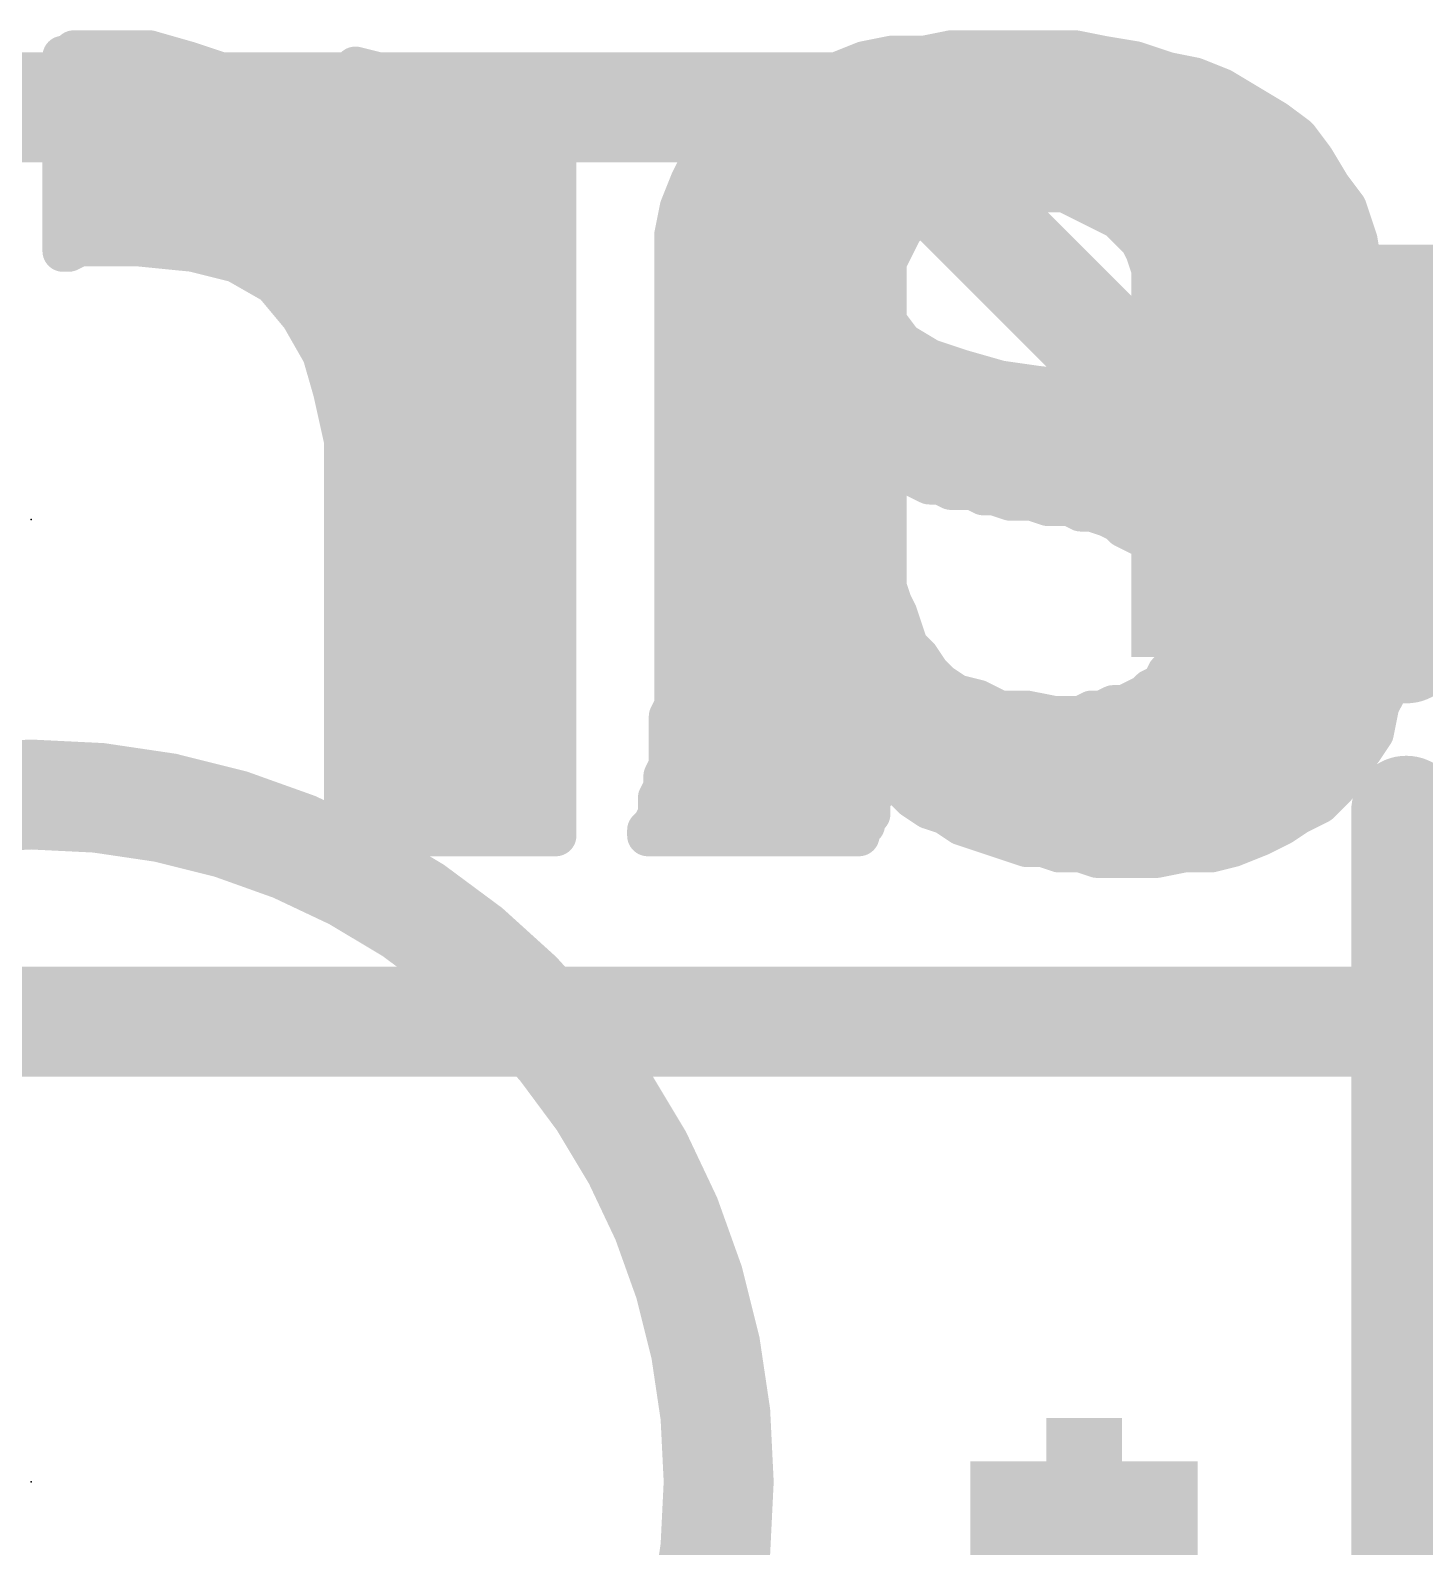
# Model space of a CAD drawing. Extents: x -41 to 92, y -75 to 33.
# Drawn here: x 19.049 to 21.624, y 12.58 to 15.382 of the extents above; entities that cross this region are included whole.
import ezdxf

# ---------------------------------------------------------------- set-up
doc = ezdxf.new("R2010")
doc.units = 0
for name, color, linetype in [('1', 12, 'CONTINUOUS'), ('21', 41, 'CONTINUOUS'), ('22', 40, 'CONTINUOUS'), ('23', 53, 'CONTINUOUS'), ('24', 53, 'CONTINUOUS'), ('51', 53, 'CONTINUOUS')]:
    doc.layers.add(name, color=color, linetype=linetype)

# ---------------------------------------------------------------- blocks, each defined once
blk = doc.blocks.new('RECT')
blk.add_solid([(-0.5, -0.5), (0.5, -0.5), (-0.5, 0.5), (0.5, 0.5)])

msp = doc.modelspace()

# ---------------------------------------------------------------- linework, layer by layer
at = {"layer": '1', "const_width": 0.2032}
for points in [[(21.629, 13.55), (17.907, 13.55)], [(23.114, 12.065), (21.629, 13.55)]]:
    msp.add_lwpolyline(points, dxfattribs=at)
at = {"layer": '1', "const_width": 0.1016}
for points in [[(21.6649, 13.5859, 1), (21.5931, 13.5141)], [(21.629, 13.4992, 1), (21.629, 13.6008)]]:
    msp.add_lwpolyline(points, format="xyb", dxfattribs=at)
at = {"layer": '21', "const_width": 0.2032}
for points in [[(17.51, 15.24), (20.59, 15.24)], [(21.59, 13.94), (21.59, 11.43)]]:
    msp.add_lwpolyline(points, dxfattribs=at)
at = {"layer": '21'}
for points, const_width in [([(20.59, 15.1892, 1), (20.59, 15.2908)], 0.1016), ([(19.05, 11.43, 1), (19.05, 13.97, 1), (19.05, 11.43)], 0.2032), ([(21.6408, 13.94, 1), (21.5392, 13.94)], 0.1016)]:
    msp.add_lwpolyline(points, format="xyb", dxfattribs=dict(at, const_width=const_width))
at = {"layer": '22', "const_width": 0.0762}
for points in [[(19.119, 15.334), (19.109, 15.334)], [(19.109, 15.334), (19.109, 14.974)], [(19.129, 15.344), (19.119, 15.334)], [(19.269, 15.344), (19.129, 15.344)], [(19.339, 15.324), (19.269, 15.344)], [(19.399, 15.304), (19.339, 15.324)], [(20.589, 15.324), (20.539, 15.304)], [(20.639, 15.334), (20.589, 15.324)], [(20.699, 15.334), (20.639, 15.334)], [(20.749, 15.344), (20.699, 15.334)], [(20.979, 15.344), (20.749, 15.344)], [(21.029, 15.334), (20.979, 15.344)], [(21.089, 15.324), (21.029, 15.334)], [(21.149, 15.304), (21.089, 15.324)], [(19.109, 15.3162), (19.3624, 15.3162)], [(19.469, 15.264), (19.399, 15.304)], [(19.689, 15.304), (19.649, 15.314)], [(19.649, 15.314), (19.649, 15.044)], [(19.789, 15.284), (19.689, 15.304)], [(20.489, 15.294), (20.439, 15.274)], [(20.539, 15.304), (20.489, 15.294)], [(20.5695, 15.3162), (21.1124, 15.3162)], [(21.199, 15.294), (21.149, 15.304)], [(21.249, 15.274), (21.199, 15.294)], [(19.519, 15.224), (19.469, 15.264)], [(19.829, 15.274), (19.789, 15.284)], [(19.879, 15.264), (19.829, 15.274)], [(19.929, 15.264), (19.879, 15.264)], [(19.969, 15.254), (19.929, 15.264)], [(20.439, 15.274), (20.319, 15.184)], [(21.349, 15.214), (21.249, 15.274)], [(19.109, 15.24), (19.499, 15.24)], [(19.649, 15.24), (20.019, 15.24)], [(20.019, 15.244), (19.969, 15.254)], [(20.019, 13.894), (20.019, 15.244)], [(20.3937, 15.24), (21.3057, 15.24)], [(19.569, 15.164), (19.519, 15.224)], [(21.389, 15.184), (21.349, 15.214)], [(20.319, 15.184), (20.289, 15.144)], [(21.419, 15.144), (21.389, 15.184)], [(19.109, 15.1638), (19.5692, 15.1638)], [(19.609, 15.114), (19.569, 15.164)], [(19.649, 15.1638), (20.019, 15.1638)], [(20.3039, 15.1638), (21.4042, 15.1638)], [(20.289, 15.144), (20.269, 15.104)], [(21.449, 15.094), (21.419, 15.144)], [(19.649, 15.044), (19.609, 15.114)], [(20.269, 15.104), (20.249, 15.054)], [(21.479, 15.054), (21.449, 15.094)], [(19.109, 15.0876), (19.6241, 15.0876)], [(19.649, 15.0876), (20.019, 15.0876)], [(20.2624, 15.0876), (21.4538, 15.0876)], [(20.679, 15.044), (20.739, 15.074)], [(20.739, 15.074), (20.759, 15.074)], [(20.759, 15.074), (20.779, 15.084)], [(20.779, 15.084), (20.959, 15.084)], [(20.959, 15.084), (21.059, 15.034)], [(20.249, 15.054), (20.239, 15.004)], [(20.669, 15.024), (20.679, 15.044)], [(21.499, 14.994), (21.479, 15.054)], [(19.109, 15.0114), (20.019, 15.0114)], [(20.2405, 15.0114), (20.6577, 15.0114)], [(20.629, 14.954), (20.659, 15.014)], [(20.659, 15.014), (20.669, 15.024)], [(21.059, 15.034), (21.099, 14.994)], [(21.0816, 15.0114), (21.4932, 15.0114)], [(19.119, 14.974), (19.139, 14.984)], [(19.139, 14.984), (19.249, 14.984)], [(19.249, 14.984), (19.349, 14.974)], [(20.239, 15.004), (20.239, 14.134)], [(21.099, 14.994), (21.109, 14.974)], [(21.519, 14.874), (21.499, 14.994)], [(19.109, 14.974), (19.119, 14.974)], [(19.349, 14.974), (19.429, 14.954)], [(19.429, 14.954), (19.499, 14.914)], [(20.629, 14.844), (20.629, 14.954)], [(21.109, 14.974), (21.119, 14.944)], [(19.4619, 14.9352), (20.019, 14.9352)], [(20.239, 14.9352), (20.629, 14.9352)], [(21.119, 14.944), (21.129, 14.924)], [(21.1234, 14.9352), (21.5088, 14.9352)], [(19.499, 14.914), (19.549, 14.854)], [(21.129, 14.924), (21.129, 14.874)], [(21.129, 14.874), (21.519, 14.874)], [(19.5448, 14.859), (20.019, 14.859)], [(19.549, 14.854), (19.589, 14.784)], [(20.239, 14.859), (20.629, 14.859)], [(20.659, 14.804), (20.629, 14.844)], [(20.709, 14.774), (20.659, 14.804)], [(19.589, 14.784), (19.609, 14.714)], [(19.5893, 14.7828), (20.019, 14.7828)], [(20.239, 14.7828), (20.6943, 14.7828)], [(20.769, 14.754), (20.709, 14.774)], [(20.839, 14.734), (20.769, 14.754)], [(20.839, 14.734), (20.789, 14.534)], [(20.789, 14.534), (20.839, 14.734)], [(20.909, 14.724), (20.839, 14.734)], [(19.609, 14.714), (19.629, 14.624)], [(19.6106, 14.7066), (20.019, 14.7066)], [(20.239, 14.7066), (20.8322, 14.7066)], [(20.8322, 14.7066), (21.0656, 14.7066)], [(21.089, 14.704), (20.909, 14.724)], [(21.009, 14.494), (21.089, 14.704)], [(21.089, 14.704), (21.009, 14.494)], [(21.179, 14.694), (21.089, 14.704)], [(21.259, 14.674), (21.179, 14.694)], [(21.339, 14.644), (21.259, 14.674)], [(19.6276, 14.6304), (20.019, 14.6304)], [(19.629, 14.624), (19.629, 13.894)], [(20.239, 14.6304), (20.8131, 14.6304)], [(20.8131, 14.6304), (21.061, 14.6304)], [(21.061, 14.6304), (21.3628, 14.6304)], [(21.409, 14.604), (21.339, 14.644)], [(21.479, 14.544), (21.409, 14.604)], [(20.629, 14.354), (20.629, 14.584)], [(20.629, 14.584), (20.649, 14.564)], [(20.649, 14.564), (20.669, 14.564)], [(20.669, 14.564), (20.709, 14.544)], [(19.629, 14.5542), (20.019, 14.5542)], [(20.239, 14.5542), (20.629, 14.5542)], [(20.6886, 14.5542), (20.7941, 14.5542)], [(20.709, 14.544), (20.729, 14.544)], [(20.729, 14.544), (20.749, 14.534)], [(20.749, 14.534), (20.789, 14.534)], [(20.789, 14.534), (20.809, 14.524)], [(20.7941, 14.5542), (21.0319, 14.5542)], [(21.0319, 14.5542), (21.4671, 14.5542)], [(21.519, 14.474), (21.479, 14.544)], [(20.809, 14.524), (20.829, 14.524)], [(20.829, 14.524), (20.859, 14.514)], [(20.859, 14.514), (20.899, 14.514)], [(20.899, 14.514), (20.929, 14.504)], [(19.629, 14.478), (20.019, 14.478)], [(20.239, 14.478), (20.629, 14.478)], [(20.929, 14.504), (20.969, 14.504)], [(20.969, 14.504), (20.989, 14.494)], [(20.989, 14.494), (21.009, 14.494)], [(21.009, 14.494), (21.039, 14.484)], [(21.039, 14.484), (21.059, 14.474)], [(21.051, 14.478), (21.5167, 14.478)], [(21.059, 14.474), (21.069, 14.464)], [(21.069, 14.464), (21.109, 14.444)], [(21.549, 14.384), (21.519, 14.474)], [(21.109, 14.444), (21.119, 14.434)], [(21.119, 14.434), (21.139, 14.424)], [(21.139, 14.424), (21.169, 14.364)], [(19.629, 14.4018), (20.019, 14.4018)], [(20.239, 14.4018), (20.629, 14.4018)], [(21.1501, 14.4018), (21.5431, 14.4018)], [(21.569, 14.274), (21.549, 14.384)], [(20.639, 14.324), (20.629, 14.354)], [(21.169, 14.364), (21.169, 14.344)], [(21.169, 14.344), (21.179, 14.324)], [(19.629, 14.3256), (20.019, 14.3256)], [(20.239, 14.3256), (20.6385, 14.3256)], [(20.649, 14.304), (20.639, 14.324)], [(21.1782, 14.3256), (21.5596, 14.3256)], [(21.179, 14.324), (21.179, 14.274)], [(20.669, 14.244), (20.649, 14.304)], [(21.179, 14.274), (21.169, 14.244)], [(21.559, 14.224), (21.569, 14.274)], [(19.629, 14.2494), (20.019, 14.2494)], [(20.239, 14.2494), (20.6672, 14.2494)], [(20.689, 14.224), (20.669, 14.244)], [(21.169, 14.244), (21.169, 14.224)], [(21.1708, 14.2494), (21.5641, 14.2494)], [(20.709, 14.194), (20.689, 14.224)], [(21.159, 14.204), (21.149, 14.194)], [(21.169, 14.224), (21.159, 14.204)], [(21.559, 14.174), (21.559, 14.224)], [(19.629, 14.1732), (20.019, 14.1732)], [(20.239, 14.1732), (20.7302, 14.1732)], [(20.729, 14.174), (20.709, 14.194)], [(20.759, 14.154), (20.729, 14.174)], [(21.139, 14.174), (21.119, 14.164)], [(21.1374, 14.1732), (21.5586, 14.1732)], [(21.149, 14.194), (21.139, 14.174)], [(21.539, 14.134), (21.559, 14.174)], [(20.799, 14.144), (20.759, 14.154)], [(20.839, 14.124), (20.799, 14.144)], [(21.109, 14.154), (21.069, 14.134)], [(21.119, 14.164), (21.109, 14.154)], [(20.239, 14.134), (20.229, 14.114)], [(20.229, 14.114), (20.229, 14.024)], [(20.889, 14.124), (20.839, 14.124)], [(20.939, 14.114), (20.889, 14.124)], [(20.989, 14.114), (20.939, 14.114)], [(21.009, 14.124), (20.989, 14.114)], [(21.029, 14.124), (21.009, 14.124)], [(21.049, 14.134), (21.029, 14.124)], [(21.069, 14.134), (21.049, 14.134)], [(21.529, 14.084), (21.539, 14.134)], [(19.629, 14.097), (20.019, 14.097)], [(20.229, 14.097), (21.5316, 14.097)], [(21.509, 14.054), (21.529, 14.084)], [(20.609, 13.974), (20.609, 14.034)], [(20.609, 14.034), (20.629, 14.004)], [(21.479, 14.014), (21.509, 14.054)], [(19.629, 14.0208), (20.019, 14.0208)], [(20.229, 14.024), (20.219, 14.004)], [(20.219, 14.004), (20.219, 13.984)], [(20.2274, 14.0208), (20.609, 14.0208)], [(20.6178, 14.0208), (21.4841, 14.0208)], [(20.629, 14.004), (20.659, 13.984)], [(21.459, 13.984), (21.479, 14.014)], [(20.219, 13.984), (20.209, 13.964)], [(20.599, 13.964), (20.609, 13.974)], [(20.659, 13.984), (20.679, 13.964)], [(21.429, 13.954), (21.459, 13.984)], [(19.629, 13.9446), (20.019, 13.9446)], [(20.209, 13.964), (20.209, 13.934)], [(20.209, 13.9446), (20.599, 13.9446)], [(20.599, 13.934), (20.599, 13.964)], [(20.679, 13.964), (20.709, 13.944)], [(20.7081, 13.9446), (21.4102, 13.9446)], [(21.389, 13.934), (21.429, 13.954)], [(20.209, 13.934), (20.199, 13.914)], [(20.589, 13.924), (20.599, 13.934)], [(20.589, 13.914), (20.589, 13.924)], [(20.709, 13.944), (20.739, 13.934)], [(20.739, 13.934), (20.769, 13.914)], [(21.359, 13.914), (21.389, 13.934)], [(19.629, 13.894), (20.019, 13.894)], [(20.199, 13.914), (20.189, 13.904)], [(20.189, 13.904), (20.189, 13.894)], [(20.189, 13.894), (20.579, 13.894)], [(20.579, 13.904), (20.589, 13.914)], [(20.579, 13.894), (20.579, 13.904)], [(20.769, 13.914), (20.889, 13.874)], [(21.269, 13.874), (21.319, 13.894)], [(21.319, 13.894), (21.359, 13.914)], [(20.889, 13.874), (20.919, 13.874)], [(20.919, 13.874), (20.949, 13.864)], [(20.9358, 13.8684), (21.2466, 13.8684)], [(20.949, 13.864), (20.989, 13.864)], [(20.989, 13.864), (21.019, 13.854)], [(21.129, 13.854), (21.179, 13.864)], [(21.179, 13.864), (21.229, 13.864)], [(21.229, 13.864), (21.269, 13.874)], [(21.019, 13.854), (21.129, 13.854)]]:
    msp.add_lwpolyline(points, dxfattribs=at)
at = {"layer": '22', "const_width": 0.0381}
for points in [[(19.109, 15.3531, 1), (19.109, 15.315)], [(19.1281, 15.334, 1), (19.09, 15.334)], [(19.1055, 15.3475, 1), (19.1325, 15.3205)], [(19.129, 15.3631, 1), (19.129, 15.325)], [(19.1425, 15.3305, 1), (19.1155, 15.3575)], [(19.119, 15.315, 1), (19.119, 15.3531)], [(19.2742, 15.3623, 1), (19.2638, 15.3257)], [(19.269, 15.325, 1), (19.269, 15.3631)], [(19.345, 15.3421, 1), (19.333, 15.3059)], [(19.3338, 15.3057, 1), (19.3442, 15.3423)], [(20.5853, 15.3427, 1), (20.5927, 15.3053)], [(20.5961, 15.3063, 1), (20.5819, 15.3417)], [(20.639, 15.3531, 1), (20.639, 15.315)], [(20.6427, 15.3153, 1), (20.6353, 15.3527)], [(20.6953, 15.3527, 1), (20.7027, 15.3153)], [(20.699, 15.315, 1), (20.699, 15.3531)], [(20.749, 15.3631, 1), (20.749, 15.325)], [(20.7527, 15.3253, 1), (20.7453, 15.3627)], [(20.9827, 15.3627, 1), (20.9753, 15.3253)], [(20.979, 15.325, 1), (20.979, 15.3631)], [(21.0321, 15.3528, 1), (21.0259, 15.3152)], [(21.0253, 15.3153, 1), (21.0327, 15.3527)], [(21.095, 15.3421, 1), (21.083, 15.3059)], [(21.0859, 15.3052, 1), (21.0921, 15.3428)], [(19.109, 15.3353, 1), (19.109, 15.2972)], [(19.3624, 15.2972, 1), (19.3624, 15.3353)], [(19.4085, 15.3205, 1), (19.3895, 15.2875)], [(19.393, 15.2859, 1), (19.405, 15.3221)], [(19.6536, 15.3325, 1), (19.6444, 15.2955)], [(19.6681, 15.314, 1), (19.63, 15.314)], [(19.6927, 15.3227, 1), (19.6853, 15.2853)], [(19.6844, 15.2855, 1), (19.6936, 15.3225)], [(20.4853, 15.3127, 1), (20.4927, 15.2753)], [(20.4961, 15.2763, 1), (20.4819, 15.3117)], [(20.5319, 15.3217, 1), (20.5461, 15.2863)], [(20.5427, 15.2853, 1), (20.5353, 15.3227)], [(20.5695, 15.3353, 1), (20.5695, 15.2972)], [(21.1124, 15.2972, 1), (21.1124, 15.3353)], [(21.1527, 15.3227, 1), (21.1453, 15.2853)], [(21.143, 15.2859, 1), (21.155, 15.3221)], [(21.2061, 15.3117, 1), (21.1919, 15.2763)], [(21.1953, 15.2753, 1), (21.2027, 15.3127)], [(19.4809, 15.2789, 1), (19.4571, 15.2491)], [(19.4595, 15.2475, 1), (19.4785, 15.2805)], [(19.7936, 15.3025, 1), (19.7844, 15.2655)], [(19.7853, 15.2653, 1), (19.7927, 15.3027)], [(19.8327, 15.2927, 1), (19.8253, 15.2553)], [(19.8244, 15.2555, 1), (19.8336, 15.2925)], [(19.879, 15.2831, 1), (19.879, 15.245)], [(19.8753, 15.2453, 1), (19.8827, 15.2827)], [(19.9336, 15.2825, 1), (19.9244, 15.2455)], [(19.929, 15.245, 1), (19.929, 15.2831)], [(20.4319, 15.2917, 1), (20.4461, 15.2563)], [(20.4504, 15.2588, 1), (20.4276, 15.2892)], [(21.2588, 15.2903, 1), (21.2392, 15.2577)], [(21.2419, 15.2563, 1), (21.2561, 15.2917)], [(19.109, 15.2591, 1), (19.109, 15.221)], [(19.499, 15.221, 1), (19.499, 15.2591)], [(19.649, 15.2591, 1), (19.649, 15.221)], [(19.9727, 15.2727, 1), (19.9653, 15.2353)], [(19.9644, 15.2355, 1), (19.9736, 15.2725)], [(20.0381, 15.244, 1), (20, 15.244)], [(20.0153, 15.2253, 1), (20.0227, 15.2627)], [(20.019, 15.221, 1), (20.019, 15.2591)], [(20.3937, 15.2591, 1), (20.3937, 15.221)], [(21.3057, 15.221, 1), (21.3057, 15.2591)], [(19.5336, 15.2362, 1), (19.5044, 15.2118)], [(19.5071, 15.2091, 1), (19.5309, 15.2389)], [(21.3604, 15.2292, 1), (21.3376, 15.1988)], [(21.3392, 15.1977, 1), (21.3588, 15.2303)], [(20.3076, 15.1992, 1), (20.3304, 15.1688)], [(20.3342, 15.1726, 1), (20.3038, 15.1954)], [(21.4042, 15.1954, 1), (21.3738, 15.1726)], [(21.3776, 15.1688, 1), (21.4004, 15.1992)], [(19.109, 15.1829, 1), (19.109, 15.1448)], [(19.5839, 15.1759, 1), (19.5541, 15.1521)], [(19.5544, 15.1518, 1), (19.5836, 15.1762)], [(19.5692, 15.1448, 1), (19.5692, 15.1829)], [(19.649, 15.1829, 1), (19.649, 15.1448)], [(20.019, 15.1448, 1), (20.019, 15.1829)], [(20.3039, 15.1829, 1), (20.3039, 15.1448)], [(21.4042, 15.1448, 1), (21.4042, 15.1829)], [(20.2738, 15.1554, 1), (20.3042, 15.1326)], [(20.306, 15.1355, 1), (20.272, 15.1525)], [(21.4353, 15.1538, 1), (21.4027, 15.1342)], [(21.4038, 15.1326, 1), (21.4342, 15.1554)], [(19.6255, 15.1235, 1), (19.5925, 15.1045)], [(19.5941, 15.1021, 1), (19.6239, 15.1259)], [(20.252, 15.1125, 1), (20.286, 15.0955)], [(20.2867, 15.0969, 1), (20.2513, 15.1111)], [(21.4642, 15.1054, 1), (21.4338, 15.0826)], [(19.109, 15.1067, 1), (19.109, 15.0686)], [(19.6241, 15.0686, 1), (19.6241, 15.1067)], [(19.649, 15.1067, 1), (19.649, 15.0686)], [(20.019, 15.0686, 1), (20.019, 15.1067)], [(20.2624, 15.1067, 1), (20.2624, 15.0686)], [(20.739, 15.093, 1), (20.739, 15.0549)], [(20.7475, 15.057, 1), (20.7305, 15.091)], [(20.7505, 15.091, 1), (20.7675, 15.057)], [(20.759, 15.0549, 1), (20.759, 15.093)], [(20.779, 15.1031, 1), (20.779, 15.065)], [(20.7875, 15.067, 1), (20.7705, 15.101)], [(20.9675, 15.101, 1), (20.9505, 15.067)], [(20.959, 15.065, 1), (20.959, 15.1031)], [(21.4327, 15.0842, 1), (21.4653, 15.1038)], [(21.4538, 15.0686, 1), (21.4538, 15.1067)], [(20.2313, 15.0611, 1), (20.2667, 15.0469)], [(20.2677, 15.0503, 1), (20.2303, 15.0577)], [(20.6705, 15.061, 1), (20.6875, 15.027)], [(20.696, 15.0355, 1), (20.662, 15.0525)], [(21.4971, 15.06, 1), (21.4609, 15.048)], [(21.4638, 15.0426, 1), (21.4942, 15.0654)], [(19.109, 15.0305, 1), (19.109, 14.9924)], [(19.63, 15.044, 1), (19.6681, 15.044)], [(19.6325, 15.0345, 1), (19.6655, 15.0535)], [(20.019, 14.9924, 1), (20.019, 15.0305)], [(20.2405, 15.0305, 1), (20.2405, 14.9924)], [(20.676, 15.0055, 1), (20.642, 15.0225)], [(20.652, 15.0325, 1), (20.686, 15.0155)], [(20.6825, 15.0105, 1), (20.6555, 15.0375)], [(20.6577, 14.9924, 1), (20.6577, 15.0305)], [(21.0725, 15.0475, 1), (21.0455, 15.0205)], [(21.0505, 15.017, 1), (21.0675, 15.051)], [(21.0816, 15.0305, 1), (21.0816, 14.9924)], [(21.4932, 14.9924, 1), (21.4932, 15.0305)], [(19.139, 15.003, 1), (19.139, 14.9649)], [(19.1475, 14.967, 1), (19.1305, 15.001)], [(19.2509, 15.003, 1), (19.2471, 14.965)], [(19.249, 14.9649, 1), (19.249, 15.003)], [(20.2581, 15.004, 1), (20.22, 15.004)], [(20.2203, 15.0077, 1), (20.2577, 15.0003)], [(20.6455, 15.0275, 1), (20.6725, 15.0005)], [(21.116, 15.0025, 1), (21.082, 14.9855)], [(21.0855, 14.9805, 1), (21.1125, 15.0075)], [(21.5178, 14.9971, 1), (21.4802, 14.9909)], [(19.109, 14.9931, 1), (19.109, 14.955)], [(19.09, 14.974, 1), (19.1281, 14.974)], [(19.1105, 14.991, 1), (19.1275, 14.957)], [(19.119, 14.955, 1), (19.119, 14.9931)], [(19.3536, 14.9925, 1), (19.3444, 14.9555)], [(19.3471, 14.955, 1), (19.3509, 14.993)], [(19.4385, 14.9705, 1), (19.4195, 14.9375)], [(19.4244, 14.9355, 1), (19.4336, 14.9725)], [(20.6481, 14.954, 1), (20.61, 14.954)], [(21.1271, 14.98, 1), (21.0909, 14.968)], [(21.092, 14.9655, 1), (21.126, 14.9825)], [(21.4809, 14.988, 1), (21.5171, 15)], [(19.4619, 14.9543, 1), (19.4619, 14.9162)], [(20.019, 14.9162, 1), (20.019, 14.9543)], [(20.239, 14.9543, 1), (20.239, 14.9162)], [(20.612, 14.9625, 1), (20.646, 14.9455)], [(20.629, 14.9162, 1), (20.629, 14.9543)], [(21.136, 14.9525, 1), (21.102, 14.9355)], [(21.1009, 14.938, 1), (21.1371, 14.95)], [(21.1234, 14.9543, 1), (21.1234, 14.9162)], [(21.5088, 14.9162, 1), (21.5088, 14.9543)], [(19.5136, 14.9262, 1), (19.4844, 14.9018)], [(19.4895, 14.8975, 1), (19.5085, 14.9305)], [(21.1481, 14.924, 1), (21.11, 14.924)], [(21.112, 14.9155, 1), (21.146, 14.9325)], [(21.129, 14.8931, 1), (21.129, 14.855)], [(21.519, 14.855, 1), (21.519, 14.8931)], [(19.5448, 14.878, 1), (19.5448, 14.8399)], [(19.5655, 14.8635, 1), (19.5325, 14.8445)], [(19.5344, 14.8418, 1), (19.5636, 14.8662)], [(20.019, 14.8399, 1), (20.019, 14.878)], [(20.239, 14.878, 1), (20.239, 14.8399)], [(20.6442, 14.8554, 1), (20.6138, 14.8326)], [(20.629, 14.8399, 1), (20.629, 14.878)], [(21.11, 14.874, 1), (21.1481, 14.874)], [(21.5002, 14.8709, 1), (21.5378, 14.8771)], [(20.61, 14.844, 1), (20.6481, 14.844)], [(20.6688, 14.8203, 1), (20.6492, 14.7877)], [(20.6438, 14.7926, 1), (20.6742, 14.8154)], [(19.6073, 14.7892, 1), (19.5707, 14.7788)], [(19.5893, 14.8018, 1), (19.5893, 14.7637)], [(19.5725, 14.7745, 1), (19.6055, 14.7935)], [(20.019, 14.7637, 1), (20.019, 14.8018)], [(20.239, 14.8018, 1), (20.239, 14.7637)], [(20.715, 14.7921, 1), (20.703, 14.7559)], [(20.6943, 14.7637, 1), (20.6943, 14.8018)], [(20.6992, 14.7577, 1), (20.7188, 14.7903)], [(20.7742, 14.7723, 1), (20.7638, 14.7357)], [(20.763, 14.7359, 1), (20.775, 14.7721)], [(20.8417, 14.7529, 1), (20.8363, 14.7151)], [(20.8575, 14.7294, 1), (20.8205, 14.7386)], [(20.8575, 14.7294, 1), (20.8205, 14.7386)], [(20.8338, 14.7157, 1), (20.8442, 14.7523)], [(19.6276, 14.7181, 1), (19.5904, 14.7099)], [(19.6106, 14.7256, 1), (19.6106, 14.6875)], [(20.019, 14.6875, 1), (20.019, 14.7256)], [(20.239, 14.7256, 1), (20.239, 14.6875)], [(20.8322, 14.7256, 1), (20.8322, 14.6875)], [(20.8322, 14.6875, 1), (20.8322, 14.7256)], [(20.9111, 14.7429, 1), (20.9069, 14.7051)], [(20.9063, 14.7051, 1), (20.9117, 14.7429)], [(21.0656, 14.6875, 1), (21.0656, 14.7256)], [(21.0911, 14.7229, 1), (21.0869, 14.6851)], [(21.1068, 14.6972, 1), (21.0712, 14.7108)], [(21.1068, 14.6972, 1), (21.0712, 14.7108)], [(21.0869, 14.6851, 1), (21.0911, 14.7229)], [(19.5907, 14.7088, 1), (19.6273, 14.7192)], [(21.1836, 14.7125, 1), (21.1744, 14.6755)], [(21.1769, 14.6751, 1), (21.1811, 14.7129)], [(21.2657, 14.6918, 1), (21.2523, 14.6562)], [(21.2544, 14.6555, 1), (21.2636, 14.6925)], [(19.6276, 14.6494, 1), (19.6276, 14.6113)], [(19.6481, 14.624, 1), (19.61, 14.624)], [(20.019, 14.6113, 1), (20.019, 14.6494)], [(20.239, 14.6494, 1), (20.239, 14.6113)], [(20.8131, 14.6494, 1), (20.8131, 14.6113)], [(20.8131, 14.6113, 1), (20.8131, 14.6494)], [(21.061, 14.6494, 1), (21.061, 14.6113)], [(21.061, 14.6113, 1), (21.061, 14.6494)], [(21.3485, 14.6605, 1), (21.3295, 14.6275)], [(21.3323, 14.6262, 1), (21.3457, 14.6618)], [(21.3628, 14.6113, 1), (21.3628, 14.6494)], [(19.6104, 14.6199, 1), (19.6476, 14.6281)], [(21.4214, 14.6185, 1), (21.3966, 14.5895)], [(21.3995, 14.5875, 1), (21.4185, 14.6205)], [(20.6481, 14.584, 1), (20.61, 14.584)], [(20.6425, 14.5975, 1), (20.6155, 14.5705)], [(20.649, 14.5831, 1), (20.649, 14.545)], [(20.6775, 14.581, 1), (20.6605, 14.547)], [(20.669, 14.545, 1), (20.669, 14.5831)], [(19.629, 14.5733, 1), (19.629, 14.5352)], [(20.019, 14.5352, 1), (20.019, 14.5733)], [(20.239, 14.5733, 1), (20.239, 14.5352)], [(20.629, 14.5352, 1), (20.629, 14.5733)], [(20.6355, 14.5505, 1), (20.6625, 14.5775)], [(20.6886, 14.5733, 1), (20.6886, 14.5352)], [(20.709, 14.5631, 1), (20.709, 14.525)], [(20.7005, 14.527, 1), (20.7175, 14.561)], [(20.7375, 14.561, 1), (20.7205, 14.527)], [(20.729, 14.525, 1), (20.729, 14.5631)], [(20.749, 14.5531, 1), (20.749, 14.515)], [(20.7975, 14.551, 1), (20.7805, 14.517)], [(20.7941, 14.5733, 1), (20.7941, 14.5352)], [(20.789, 14.515, 1), (20.789, 14.5531)], [(20.7941, 14.5352, 1), (20.7941, 14.5733)], [(21.0319, 14.5733, 1), (21.0319, 14.5352)], [(21.0319, 14.5352, 1), (21.0319, 14.5733)], [(21.4955, 14.5535, 1), (21.4625, 14.5345)], [(21.4666, 14.5295, 1), (21.4914, 14.5585)], [(21.4671, 14.5352, 1), (21.4671, 14.5733)], [(20.7405, 14.517, 1), (20.7575, 14.551)], [(20.7705, 14.5386, 1), (20.8075, 14.5294)], [(20.7705, 14.5386, 1), (20.8075, 14.5294)], [(20.809, 14.5431, 1), (20.809, 14.505)], [(20.8005, 14.507, 1), (20.8175, 14.541)], [(20.835, 14.5421, 1), (20.823, 14.5059)], [(20.829, 14.505, 1), (20.829, 14.5431)], [(20.859, 14.5331, 1), (20.859, 14.495)], [(20.853, 14.4959, 1), (20.865, 14.5321)], [(20.905, 14.5321, 1), (20.893, 14.4959)], [(20.899, 14.495, 1), (20.899, 14.5331)], [(19.629, 14.4971, 1), (19.629, 14.459)], [(20.019, 14.459, 1), (20.019, 14.4971)], [(20.239, 14.4971, 1), (20.239, 14.459)], [(20.629, 14.459, 1), (20.629, 14.4971)], [(20.929, 14.5231, 1), (20.929, 14.485)], [(20.923, 14.4859, 1), (20.935, 14.5221)], [(20.9775, 14.521, 1), (20.9605, 14.487)], [(20.969, 14.485, 1), (20.969, 14.5231)], [(20.989, 14.5131, 1), (20.989, 14.475)], [(20.9805, 14.477, 1), (20.9975, 14.511)], [(21.015, 14.5121, 1), (21.003, 14.4759)], [(20.9912, 14.5008, 1), (21.0268, 14.4872)], [(20.9912, 14.5008, 1), (21.0268, 14.4872)], [(21.009, 14.475, 1), (21.009, 14.5131)], [(21.0475, 14.501, 1), (21.0305, 14.467)], [(21.051, 14.4971, 1), (21.051, 14.459)], [(21.033, 14.4659, 1), (21.045, 14.5021)], [(21.5167, 14.459, 1), (21.5167, 14.4971)], [(21.0725, 14.4875, 1), (21.0455, 14.4605)], [(21.0775, 14.481, 1), (21.0605, 14.447)], [(21.0505, 14.457, 1), (21.0675, 14.491)], [(21.0555, 14.4505, 1), (21.0825, 14.4775)], [(21.5371, 14.48, 1), (21.5009, 14.468)], [(21.5025, 14.4645, 1), (21.5355, 14.4835)], [(21.1225, 14.4575, 1), (21.0955, 14.4305)], [(21.1275, 14.451, 1), (21.1105, 14.417)], [(21.1005, 14.427, 1), (21.1175, 14.461)], [(21.1055, 14.4205, 1), (21.1325, 14.4475)], [(21.156, 14.4325, 1), (21.122, 14.4155)], [(21.1305, 14.407, 1), (21.1475, 14.441)], [(19.629, 14.4209, 1), (19.629, 14.3828)], [(20.019, 14.3828, 1), (20.019, 14.4209)], [(20.239, 14.4209, 1), (20.239, 14.3828)], [(20.629, 14.3828, 1), (20.629, 14.4209)], [(21.1501, 14.4209, 1), (21.1501, 14.3828)], [(21.5431, 14.3828, 1), (21.5431, 14.4209)], [(21.5677, 14.3874, 1), (21.5303, 14.3806)], [(21.5309, 14.378, 1), (21.5671, 14.39)], [(20.6471, 14.36, 1), (20.6109, 14.348)], [(21.1881, 14.364, 1), (21.15, 14.364)], [(21.186, 14.3525, 1), (21.152, 14.3355)], [(21.152, 14.3555, 1), (21.186, 14.3725)], [(19.629, 14.3447, 1), (19.629, 14.3066)], [(20.019, 14.3066, 1), (20.019, 14.3447)], [(20.239, 14.3447, 1), (20.239, 14.3066)], [(20.61, 14.354, 1), (20.6481, 14.354)], [(20.656, 14.3325, 1), (20.622, 14.3155)], [(20.6209, 14.318, 1), (20.6571, 14.33)], [(20.6385, 14.3066, 1), (20.6385, 14.3447)], [(21.15, 14.344, 1), (21.1881, 14.344)], [(21.1782, 14.3447, 1), (21.1782, 14.3066)], [(21.1981, 14.324, 1), (21.16, 14.324)], [(21.162, 14.3155, 1), (21.196, 14.3325)], [(21.5596, 14.3066, 1), (21.5596, 14.3447)], [(20.6671, 14.31, 1), (20.6309, 14.298)], [(20.632, 14.2955, 1), (20.666, 14.3125)], [(21.16, 14.274, 1), (21.1981, 14.274)], [(21.1971, 14.268, 1), (21.1609, 14.28)], [(21.5877, 14.2703, 1), (21.5503, 14.2777)], [(21.5503, 14.2706, 1), (21.5877, 14.2774)], [(19.629, 14.2685, 1), (19.629, 14.2304)], [(20.019, 14.2304, 1), (20.019, 14.2685)], [(20.239, 14.2685, 1), (20.239, 14.2304)], [(20.6825, 14.2575, 1), (20.6555, 14.2305)], [(20.6509, 14.238, 1), (20.6871, 14.25)], [(20.6672, 14.2304, 1), (20.6672, 14.2685)], [(21.1881, 14.244, 1), (21.15, 14.244)], [(21.1509, 14.25, 1), (21.1871, 14.238)], [(21.1708, 14.2685, 1), (21.1708, 14.2304)], [(21.5641, 14.2304, 1), (21.5641, 14.2685)], [(20.7049, 14.2346, 1), (20.6731, 14.2134)], [(20.6755, 14.2105, 1), (20.7025, 14.2375)], [(21.1725, 14.1905, 1), (21.1455, 14.2175)], [(21.15, 14.224, 1), (21.1881, 14.224)], [(21.186, 14.2155, 1), (21.152, 14.2325)], [(21.5781, 14.224, 1), (21.54, 14.224)], [(21.5403, 14.2277, 1), (21.5777, 14.2203)], [(19.629, 14.1923, 1), (19.629, 14.1542)], [(20.019, 14.1542, 1), (20.019, 14.1923)], [(20.239, 14.1923, 1), (20.239, 14.1542)], [(20.7225, 14.2075, 1), (20.6955, 14.1805)], [(20.6931, 14.1834, 1), (20.7249, 14.2046)], [(20.7396, 14.1899, 1), (20.7184, 14.1581)], [(20.7155, 14.1605, 1), (20.7425, 14.1875)], [(20.7302, 14.1542, 1), (20.7302, 14.1923)], [(21.1374, 14.1923, 1), (21.1374, 14.1542)], [(21.1355, 14.2075, 1), (21.1625, 14.1805)], [(21.1475, 14.157, 1), (21.1305, 14.191)], [(21.166, 14.1855, 1), (21.132, 14.2025)], [(21.142, 14.2125, 1), (21.176, 14.1955)], [(21.576, 14.1655, 1), (21.542, 14.1825)], [(21.5586, 14.1542, 1), (21.5586, 14.1923)], [(20.7636, 14.1725, 1), (20.7544, 14.1355)], [(20.7484, 14.1381, 1), (20.7696, 14.1699)], [(20.8075, 14.161, 1), (20.7905, 14.127)], [(20.7944, 14.1255, 1), (20.8036, 14.1625)], [(21.0955, 14.1675, 1), (21.1225, 14.1405)], [(21.1105, 14.181, 1), (21.1275, 14.147)], [(21.1175, 14.137, 1), (21.1005, 14.171)], [(21.1325, 14.1505, 1), (21.1055, 14.1775)], [(21.122, 14.1825, 1), (21.156, 14.1655)], [(21.54, 14.174, 1), (21.5781, 14.174)], [(20.248, 14.114, 1), (20.2099, 14.114)], [(20.22, 14.134, 1), (20.2581, 14.134)], [(20.256, 14.1255, 1), (20.222, 14.1425)], [(20.839, 14.1431, 1), (20.839, 14.105)], [(20.8305, 14.107, 1), (20.8475, 14.141)], [(20.8927, 14.1427, 1), (20.8853, 14.1053)], [(20.889, 14.105, 1), (20.889, 14.1431)], [(20.939, 14.1331, 1), (20.939, 14.095)], [(20.9353, 14.0953, 1), (20.9427, 14.1327)], [(20.989, 14.095, 1), (20.989, 14.1331)], [(21.009, 14.1431, 1), (21.009, 14.105)], [(21.0175, 14.107, 1), (21.0005, 14.141)], [(21.0205, 14.141, 1), (21.0375, 14.107)], [(21.029, 14.105, 1), (21.029, 14.1431)], [(21.049, 14.1531, 1), (21.049, 14.115)], [(21.0575, 14.117, 1), (21.0405, 14.151)], [(21.0605, 14.151, 1), (21.0775, 14.117)], [(21.069, 14.115, 1), (21.069, 14.1531)], [(21.522, 14.1425, 1), (21.556, 14.1255)], [(21.5577, 14.1303, 1), (21.5203, 14.1377)], [(19.629, 14.1161, 1), (19.629, 14.078)], [(20.019, 14.078, 1), (20.019, 14.1161)], [(20.212, 14.1225, 1), (20.246, 14.1055)], [(20.229, 14.1161, 1), (20.229, 14.078)], [(20.9805, 14.131, 1), (20.9975, 14.097)], [(21.5316, 14.078, 1), (21.5316, 14.1161)], [(21.5103, 14.0877, 1), (21.5477, 14.0803)], [(21.5449, 14.0734, 1), (21.5131, 14.0946)], [(20.6249, 14.0446, 1), (20.5931, 14.0234)], [(20.6281, 14.034, 1), (20.59, 14.034)], [(21.4931, 14.0646, 1), (21.5249, 14.0434)], [(21.5242, 14.0426, 1), (21.4938, 14.0654)], [(19.629, 14.0399, 1), (19.629, 14.0018)], [(20.019, 14.0018, 1), (20.019, 14.0399)], [(20.2381, 14.004, 1), (20.2, 14.004)], [(20.2274, 14.0399, 1), (20.2274, 14.0018)], [(20.2099, 14.024, 1), (20.248, 14.024)], [(20.246, 14.0155, 1), (20.212, 14.0325)], [(20.6178, 14.0399, 1), (20.6178, 14.0018)], [(20.609, 14.0018, 1), (20.609, 14.0399)], [(20.6396, 14.0199, 1), (20.6184, 13.9881)], [(21.4638, 14.0254, 1), (21.4942, 14.0026)], [(21.4949, 14.0034, 1), (21.4631, 14.0246)], [(21.4841, 14.0018, 1), (21.4841, 14.0399)], [(20.202, 14.0125, 1), (20.236, 13.9955)], [(20.236, 13.9755, 1), (20.202, 13.9925)], [(20.6225, 13.9605, 1), (20.5955, 13.9875)], [(20.6131, 13.9934, 1), (20.6449, 14.0146)], [(20.6725, 13.9975, 1), (20.6455, 13.9705)], [(20.6484, 13.9681, 1), (20.6696, 13.9999)], [(21.4431, 13.9946, 1), (21.4749, 13.9734)], [(21.4725, 13.9705, 1), (21.4455, 13.9975)], [(19.629, 13.9637, 1), (19.629, 13.9256)], [(20.019, 13.9256, 1), (20.019, 13.9637)], [(20.228, 13.964, 1), (20.1899, 13.964)], [(20.192, 13.9725, 1), (20.226, 13.9555)], [(20.209, 13.9637, 1), (20.209, 13.9256)], [(20.2, 13.984, 1), (20.2381, 13.984)], [(20.6181, 13.964, 1), (20.58, 13.964)], [(20.5855, 13.9775, 1), (20.6125, 13.9505)], [(20.59, 13.974, 1), (20.6281, 13.974)], [(20.599, 13.9256, 1), (20.599, 13.9637)], [(20.6896, 13.9799, 1), (20.6684, 13.9481)], [(20.6655, 13.9505, 1), (20.6925, 13.9775)], [(20.7081, 13.9637, 1), (20.7081, 13.9256)], [(21.4155, 13.9675, 1), (21.4425, 13.9405)], [(21.4102, 13.9256, 1), (21.4102, 13.9637)], [(21.4375, 13.937, 1), (21.4205, 13.971)], [(20.226, 13.9255, 1), (20.192, 13.9425)], [(20.5755, 13.9375, 1), (20.6025, 13.9105)], [(20.6081, 13.924, 1), (20.57, 13.924)], [(20.6125, 13.9205, 1), (20.5855, 13.9475)], [(20.715, 13.9621, 1), (20.703, 13.9259)], [(20.6984, 13.9281, 1), (20.7196, 13.9599)], [(20.7496, 13.9499, 1), (20.7284, 13.9181)], [(20.733, 13.9159, 1), (20.745, 13.9521)], [(21.3805, 13.951, 1), (21.3975, 13.917)], [(21.3996, 13.9181, 1), (21.3784, 13.9499)], [(19.629, 13.9131, 1), (19.629, 13.875)], [(20.019, 13.875, 1), (20.019, 13.9131)], [(20.1755, 13.9175, 1), (20.2025, 13.8905)], [(20.189, 13.9131, 1), (20.189, 13.875)], [(20.2081, 13.904, 1), (20.17, 13.904)], [(20.182, 13.9225, 1), (20.216, 13.9055)], [(20.2125, 13.9005, 1), (20.1855, 13.9275)], [(20.1899, 13.934, 1), (20.228, 13.934)], [(20.5981, 13.904, 1), (20.56, 13.904)], [(20.5655, 13.9175, 1), (20.5925, 13.8905)], [(20.57, 13.914, 1), (20.6081, 13.914)], [(20.6025, 13.9005, 1), (20.5755, 13.9275)], [(20.579, 13.875, 1), (20.579, 13.9131)], [(20.58, 13.934, 1), (20.6181, 13.934)], [(20.775, 13.9321, 1), (20.763, 13.8959)], [(20.7584, 13.8981, 1), (20.7796, 13.9299)], [(21.3105, 13.911, 1), (21.3275, 13.877)], [(21.3261, 13.8763, 1), (21.3119, 13.9117)], [(21.3484, 13.9299, 1), (21.3696, 13.8981)], [(21.3675, 13.897, 1), (21.3505, 13.931)], [(19.61, 13.894, 1), (19.6481, 13.894)], [(20, 13.894, 1), (20.0381, 13.894)], [(20.17, 13.894, 1), (20.2081, 13.894)], [(20.56, 13.894, 1), (20.5981, 13.894)], [(20.889, 13.8931, 1), (20.889, 13.855)], [(20.883, 13.8559, 1), (20.895, 13.8921)], [(20.925, 13.8921, 1), (20.913, 13.8559)], [(20.9358, 13.8875, 1), (20.9358, 13.8494)], [(20.919, 13.855, 1), (20.919, 13.8931)], [(20.949, 13.8831, 1), (20.949, 13.845)], [(20.943, 13.8459, 1), (20.955, 13.8821)], [(20.995, 13.8821, 1), (20.983, 13.8459)], [(20.989, 13.845, 1), (20.989, 13.8831)], [(21.179, 13.8831, 1), (21.179, 13.845)], [(21.1827, 13.8453, 1), (21.1753, 13.8827)], [(21.2244, 13.8825, 1), (21.2336, 13.8455)], [(21.229, 13.845, 1), (21.229, 13.8831)], [(21.2466, 13.8494, 1), (21.2466, 13.8875)], [(21.2619, 13.8917, 1), (21.2761, 13.8563)], [(21.2736, 13.8555, 1), (21.2644, 13.8925)], [(21.019, 13.8731, 1), (21.019, 13.835)], [(21.013, 13.8359, 1), (21.025, 13.8721)], [(21.1253, 13.8727, 1), (21.1327, 13.8353)], [(21.129, 13.835, 1), (21.129, 13.8731)]]:
    msp.add_lwpolyline(points, format="xyb", dxfattribs=at)
at = {"layer": '23'}
msp.add_point((19.05, 12.7), dxfattribs=at)
at = {"layer": '24'}
msp.add_point((19.05, 14.478), dxfattribs=at)
at = {"layer": '51', "const_width": 0.2032}
msp.add_lwpolyline([(20.59, 15.24), (21.59, 14.24)], dxfattribs=at)
at = {"layer": '51', "const_width": 0.1016}
for points in [[(20.6259, 15.2759, 1), (20.5541, 15.2041)], [(21.5541, 14.2041, 1), (21.6259, 14.2759)]]:
    msp.add_lwpolyline(points, format="xyb", dxfattribs=at)

# ---------------------------------------------------------------- block references
at = {"layer": '1', "xscale": 0.762, "yscale": 1.524, "rotation": 270}
msp.add_blockref('RECT', (21.844, 14.605), dxfattribs=at)
at = {"layer": '22', "rotation": 180}
for p, xscale, yscale in [((20.995, 12.778), 0.14, 0.08), ((20.995, 12.703), 0.42, 0.07), ((20.995, 12.638), 0.42, 0.06), ((20.995, 12.568), 0.42, 0.08)]:
    msp.add_blockref('RECT', p, dxfattribs=dict(at, xscale=xscale, yscale=yscale))

doc.saveas('drawing.dxf')
